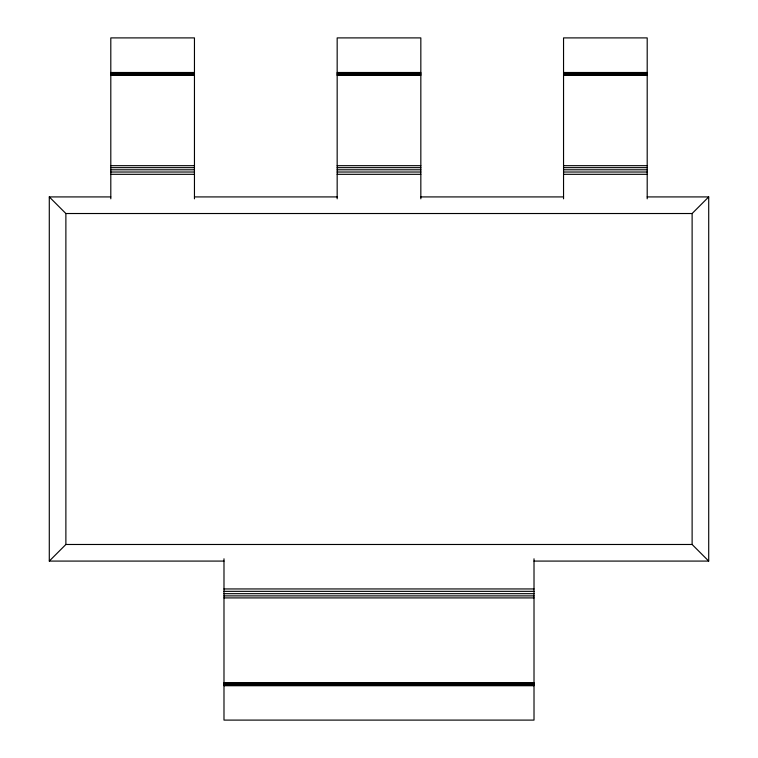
<?xml version="1.0" encoding="UTF-8"?>
<svg xmlns="http://www.w3.org/2000/svg" width="758" height="758" viewBox="0 0 758 758"><rect width="100%" height="100%" fill="white"/><g stroke="black" fill="none" stroke-linecap="round" stroke-linejoin="round"><path stroke-width="1.14" d="M110.801 196.919L49.289 196.919L49.289 561.081L65.88 544.481L692.12 544.481L708.711 561.081L708.711 196.919L647.199 196.919M49.289 196.919L65.88 213.519L692.12 213.519L708.711 196.919M110.801 72.493L194.455 72.493M337.168 72.493L420.832 72.493M563.545 72.493L647.199 72.493M110.801 73.261L194.455 73.261M337.168 73.261L420.832 73.261M563.545 73.261L647.199 73.261M110.801 74.009L194.455 74.009M337.168 74.009L420.832 74.009M563.545 74.009L647.199 74.009M110.801 74.72L194.455 74.72M337.168 74.72L420.832 74.72M563.545 74.72L647.199 74.72M110.801 75.374L194.455 75.374M337.168 75.374L420.832 75.374M563.545 75.374L647.199 75.374M110.801 165.68L194.455 165.68M337.168 165.68L420.832 165.68M563.545 165.68L647.199 165.68M110.801 167.651L194.455 167.651M337.168 167.651L420.832 167.651M563.545 167.651L647.199 167.651M110.801 169.783L194.455 169.783M337.168 169.783L420.832 169.783M563.545 169.783L647.199 169.783M110.801 172.019L194.455 172.019M337.168 172.019L420.832 172.019M563.545 172.019L647.199 172.019M110.801 174.321L194.455 174.321M337.168 174.321L420.832 174.321M563.545 174.321L647.199 174.321M194.455 196.919L337.168 196.919M420.832 196.919L563.545 196.919M49.289 561.081L223.989 561.081M534.011 561.081L708.711 561.081M223.989 588.947L534.011 588.947M223.989 591.344L534.011 591.344M223.989 593.675L534.011 593.675M223.989 595.883L534.011 595.883M223.989 597.91L534.011 597.91M223.989 682.74L534.011 682.74M223.989 683.413L534.011 683.413M223.989 684.152L534.011 684.152M223.989 684.929L534.011 684.929M223.989 685.725L534.011 685.725M692.12 213.519L692.12 544.481M647.199 198.823L647.199 37.9L563.545 37.9L563.545 198.823M534.011 558.788L534.011 720.1L223.989 720.1L223.989 558.788M420.832 198.823L420.832 37.9L337.168 37.9L337.168 198.823M194.455 198.823L194.455 37.9L110.801 37.9L110.801 198.823M65.88 213.519L65.88 544.481"/></g></svg>
